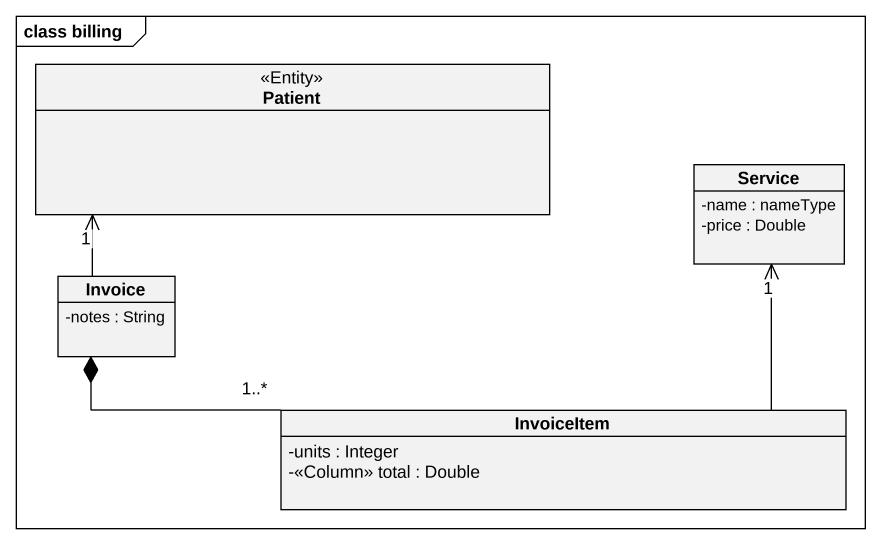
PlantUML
@startuml
mainframe class billing
hide circle
hide empty members
skinparam classAttributeIconSize 0
class Patient <<Entity>>
class Service {
  -name : nameType
  -price : Double
}
class Invoice {
  -notes : String
}
class InvoiceItem {
  -units : Integer
  -<<Column>> total : Double
}
Invoice -up-> "1" Patient
Invoice *-right- "1..*" InvoiceItem
InvoiceItem -up-> "1" Service
@enduml
